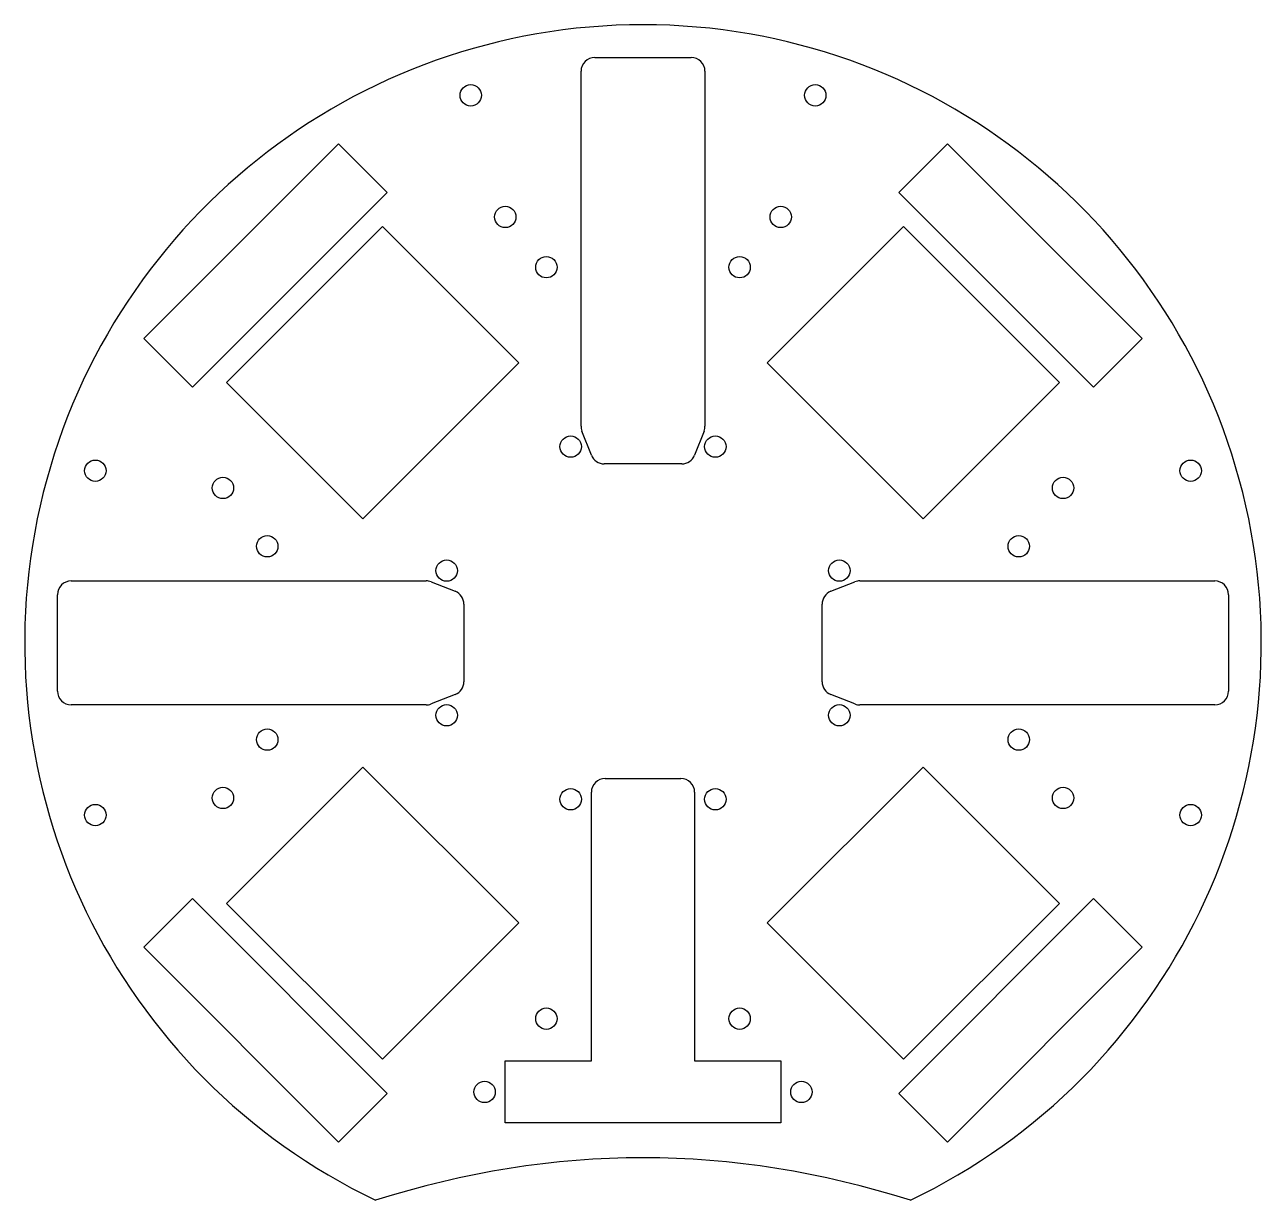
# Model space of a CAD drawing. Extents: x -90 to 90, y -81 to 90.
import ezdxf

# ---------------------------------------------------------------- set-up
doc = ezdxf.new("R2010")
doc.units = 0
doc.layers.get('0').update_dxf_attribs({"linetype": 'CONTINUOUS'})

msp = doc.modelspace()

# ---------------------------------------------------------------- linework, layer by layer
at = {"color": 7, "linetype": 'CONTINUOUS'}
for p, q in [((-7, 85), (7, 85)), ((-9, 31.49), (-9, 83)), ((9, 83), (9, 31.49)), ((-72.47, 44.19), (-44.19, 72.47)), ((-44.19, 72.47), (-37.12, 65.4)), ((37.12, 65.4), (44.19, 72.47)), ((44.19, 72.47), (72.47, 44.19)), ((-37.12, 65.4), (-65.4, 37.12)), ((65.4, 37.12), (37.12, 65.4)), ((-60.45, 37.83), (-37.83, 60.45)), ((-37.83, 60.45), (-18.03, 40.65)), ((18.03, 40.65), (37.83, 60.45)), ((37.83, 60.45), (60.45, 37.83)), ((-65.4, 37.12), (-72.47, 44.19)), ((72.47, 44.19), (65.4, 37.12)), ((-18.03, 40.65), (-40.65, 18.03)), ((40.65, 18.03), (18.03, 40.65)), ((-40.65, 18.03), (-60.45, 37.83)), ((60.45, 37.83), (40.65, 18.03)), ((-7.5, 27.27), (-8.86, 30.76)), ((8.86, 30.76), (7.5, 27.27)), ((5.63, 26), (-5.63, 26)), ((-83, 9), (-31.49, 9)), ((31.49, 9), (83, 9)), ((-30.76, 8.86), (-27.27, 7.5)), ((27.27, 7.5), (30.76, 8.86)), ((-85, -7), (-85, 7)), ((-26, 5.63), (-26, -5.63)), ((26, -5.63), (26, 5.63)), ((85, 7), (85, -7)), ((-27.27, -7.5), (-30.76, -8.86)), ((30.76, -8.86), (27.27, -7.5)), ((-31.49, -9), (-83, -9)), ((83, -9), (31.49, -9)), ((-60.45, -37.83), (-40.65, -18.03)), ((-40.65, -18.03), (-18.03, -40.65)), ((-5.5, -19.69), (5.5, -19.69)), ((18.03, -40.65), (40.65, -18.03)), ((40.65, -18.03), (60.45, -37.83)), ((-7.5, -60.69), (-7.5, -21.69)), ((7.5, -21.69), (7.5, -60.69)), ((-72.47, -44.19), (-65.4, -37.12)), ((-65.4, -37.12), (-37.12, -65.4)), ((37.12, -65.4), (65.4, -37.12)), ((65.4, -37.12), (72.47, -44.19)), ((-37.83, -60.45), (-60.45, -37.83)), ((60.45, -37.83), (37.83, -60.45)), ((-18.03, -40.65), (-37.83, -60.45)), ((37.83, -60.45), (18.03, -40.65)), ((-44.19, -72.47), (-72.47, -44.19)), ((72.47, -44.19), (44.19, -72.47)), ((-20, -60.69), (-7.5, -60.69)), ((-20, -69.69), (-20, -60.69)), ((7.5, -60.69), (20, -60.69)), ((20, -60.69), (20, -69.69)), ((-37.12, -65.4), (-44.19, -72.47)), ((44.19, -72.47), (37.12, -65.4)), ((20, -69.69), (-20, -69.69))]:
    msp.add_line(p, q, dxfattribs=at)
for centre in [(-25, 79.5), (25, 79.5), (-20, 61.85), (20, 61.85), (-14.03, 54.55), (14.03, 54.55), (-10.5, 28.5), (10.5, 28.5), (-79.5, 25), (79.5, 25), (-60.98, 22.5), (60.98, 22.5), (-54.55, 14.03), (54.55, 14.03), (-28.5, 10.5), (28.5, 10.5), (-28.5, -10.5), (28.5, -10.5), (-54.55, -14.03), (54.55, -14.03), (-60.98, -22.5), (-10.5, -22.69), (10.5, -22.69), (60.98, -22.5), (-79.5, -25), (79.5, -25), (-14.03, -54.55), (14.03, -54.55), (-23, -65.19), (23, -65.19)]:
    msp.add_circle(centre, 1.55, dxfattribs=at)
for centre, radius, start, end in [((0, 0), 89.75, 295.6351, 244.3649), ((-7, 83), 2, 90, 180), ((7, 83), 2, 0, 90), ((-7, 31.49), 2, 180, 201.3564), ((7, 31.49), 2, 338.6436, 0), ((-5.63, 28), 2, 201.3564, 270), ((5.63, 28), 2, 270, 338.6436), ((-83, 7), 2, 90, 180), ((-31.49, 7), 2, 68.6436, 90), ((31.49, 7), 2, 90, 111.3564), ((83, 7), 2, 0, 90), ((-28, 5.63), 2, 0, 68.6436), ((28, 5.63), 2, 111.3564, 180), ((-83, -7), 2, 180, 270), ((-28, -5.63), 2, 291.3564, 0), ((28, -5.63), 2, 180, 248.6436), ((83, -7), 2, 270, 0), ((-31.49, -7), 2, 270, 291.3564), ((31.49, -7), 2, 248.6436, 270), ((-5.5, -21.69), 2, 90, 180), ((5.5, -21.69), 2, 0, 90)]:
    msp.add_arc(centre, radius, start, end, dxfattribs=at)
msp.add_open_spline([(38.83, -80.92), (12.94, -72.69), (-12.94, -72.69), (-38.83, -80.92)], degree=3, dxfattribs=at)

doc.saveas('drawing.dxf')
